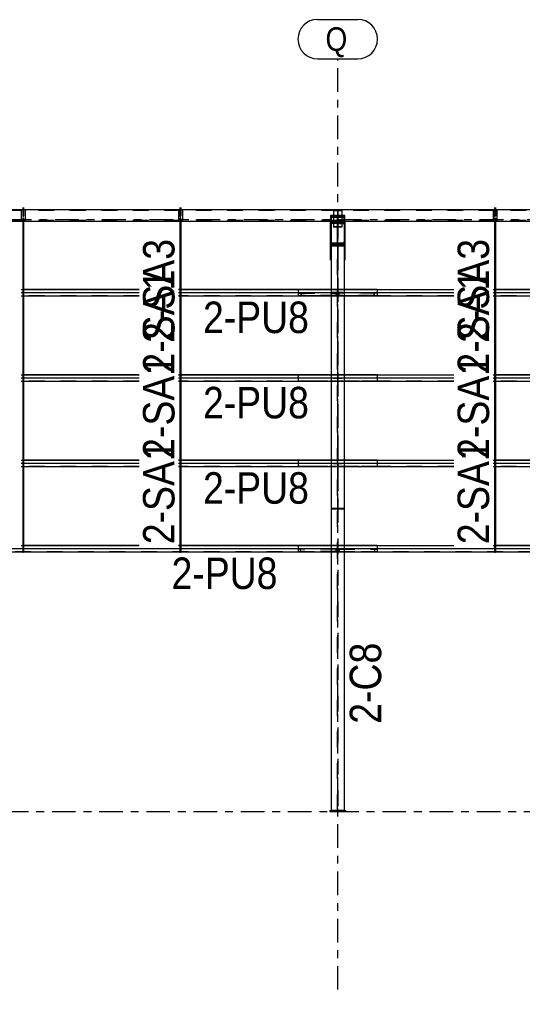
# Model space of a CAD drawing. Header units: millimetres. Extents: x -56 to 1115, y -311 to 509.
# Drawn here: x 156.8 to 220.8, y -5.9 to 117.3 of the extents above; entities that cross this region are included whole.
import ezdxf

# ---------------------------------------------------------------- set-up
doc = ezdxf.new("R2010")
doc.units = ezdxf.units.MM
for name, pattern in [('XKITLINE00', [0]), ('XKITLINE02', [4, 2, -2]), ('XKITLINE03', [6, 3, -1, 1, -1])]:
    doc.linetypes.add(name, pattern=pattern)
for name, color, linetype, lineweight in [('Part', 2, 'Continuous', 0), ('PartMark', 7, 'Continuous', 0), ('S-grid', 1, 'Continuous', 0)]:
    doc.layers.add(name, color=color, linetype=linetype, lineweight=lineweight)
doc.styles.add('ARIAL', font='ARIAL.TTF')

# ---------------------------------------------------------------- blocks, each defined once
blk = doc.blocks.new('*A212')
at = {"layer": 'S-grid', "color": 1, "linetype": 'XKITLINE03', "lineweight": 0}
blk.add_line((95.36, 91.88), (319.25, 91.88), dxfattribs=at)
blk = doc.blocks.new('*A213')
at = {"layer": 'S-grid', "color": 1, "linetype": 'XKITLINE03', "lineweight": 0}
blk.add_line((-1.03, 16.67), (1107.62, 16.67), dxfattribs=at)
blk = doc.blocks.new('*A270')
at = {"layer": 'Part', "color": 2, "linetype": 'XKITLINE00', "lineweight": 0}
for p, q in [((192.29, 82.14), (192.29, 82.96)), ((192.29, 82.96), (212.04, 82.96)), ((212.04, 82.94), (192.29, 82.94)), ((212.04, 82.56), (192.29, 82.56)), ((212.04, 82.96), (212.04, 82.96)), ((212.04, 82.94), (212.04, 82.94)), ((212.04, 82.56), (212.04, 82.56)), ((217.04, 82.96), (217.24, 82.96)), ((217.24, 82.94), (217.04, 82.94)), ((232.04, 82.56), (217.04, 82.56)), ((232.04, 82.96), (217.34, 82.96)), ((232.04, 82.94), (217.34, 82.94)), ((232.04, 82.96), (232.04, 82.96)), ((232.04, 82.94), (232.04, 82.94)), ((232.04, 82.56), (232.04, 82.56)), ((237.24, 82.96), (237.04, 82.96)), ((237.24, 82.94), (237.04, 82.94)), ((262.29, 82.56), (237.04, 82.56)), ((262.29, 82.96), (237.34, 82.96)), ((262.29, 82.94), (237.34, 82.94)), ((262.29, 82.96), (262.29, 82.14)), ((212.04, 82.14), (192.29, 82.14)), ((212.04, 82.14), (212.04, 82.14)), ((232.04, 82.14), (217.04, 82.14)), ((232.04, 82.14), (232.04, 82.14)), ((262.29, 82.14), (237.04, 82.14))]:
    blk.add_line(p, q, dxfattribs=at)
at = {"layer": 'Part', "color": 7, "linetype": 'XKITLINE02', "lineweight": 0}
for p, q in [((212.04, 82.54), (192.29, 82.54)), ((212.04, 82.54), (212.04, 82.54)), ((232.04, 82.54), (217.04, 82.54)), ((217.34, 82.96), (217.24, 82.96)), ((217.34, 82.94), (217.24, 82.94)), ((232.04, 82.54), (232.04, 82.54)), ((262.29, 82.54), (237.04, 82.54)), ((237.34, 82.96), (237.24, 82.96)), ((237.34, 82.94), (237.24, 82.94)), ((212.04, 82.15), (192.29, 82.15)), ((212.04, 82.15), (212.04, 82.15)), ((232.04, 82.15), (217.04, 82.15)), ((232.04, 82.15), (232.04, 82.15)), ((262.29, 82.15), (237.04, 82.15))]:
    blk.add_line(p, q, dxfattribs=at)
blk = doc.blocks.new('*A272')
at = {"layer": 'Part', "color": 2, "linetype": 'XKITLINE00', "lineweight": 0}
for p, q in [((192.29, 71.31), (192.29, 72.12)), ((192.29, 72.12), (212.04, 72.12)), ((212.04, 72.11), (192.29, 72.11)), ((212.04, 71.72), (192.29, 71.72)), ((217.04, 72.12), (217.04, 72.12)), ((217.04, 72.12), (217.24, 72.12)), ((217.24, 72.11), (217.04, 72.11)), ((217.04, 72.11), (217.04, 72.11)), ((232.04, 71.72), (217.04, 71.72)), ((232.04, 72.12), (217.34, 72.12)), ((232.04, 72.11), (217.34, 72.11)), ((237.24, 72.12), (237.04, 72.12)), ((237.04, 72.12), (237.04, 72.12)), ((237.24, 72.11), (237.04, 72.11)), ((237.04, 72.11), (237.04, 72.11)), ((262.29, 71.72), (237.04, 71.72)), ((262.29, 72.12), (237.34, 72.12)), ((262.29, 72.11), (237.34, 72.11)), ((262.29, 72.12), (262.29, 71.31)), ((212.04, 71.31), (192.29, 71.31)), ((232.04, 71.31), (217.04, 71.31)), ((262.29, 71.31), (237.04, 71.31))]:
    blk.add_line(p, q, dxfattribs=at)
at = {"layer": 'Part', "color": 7, "linetype": 'XKITLINE02', "lineweight": 0}
for p, q in [((212.04, 71.71), (192.29, 71.71)), ((232.04, 71.71), (217.04, 71.71)), ((217.34, 72.12), (217.24, 72.12)), ((217.34, 72.11), (217.24, 72.11)), ((262.29, 71.71), (237.04, 71.71)), ((237.34, 72.12), (237.24, 72.12)), ((237.34, 72.11), (237.24, 72.11)), ((212.04, 71.32), (192.29, 71.32)), ((232.04, 71.32), (217.04, 71.32)), ((262.29, 71.32), (237.04, 71.32))]:
    blk.add_line(p, q, dxfattribs=at)
blk = doc.blocks.new('*A274')
at = {"layer": 'Part', "color": 2, "linetype": 'XKITLINE00', "lineweight": 0}
for p, q in [((192.29, 49.64), (192.29, 50.46)), ((192.29, 50.46), (212.04, 50.46)), ((212.04, 50.44), (192.29, 50.44)), ((262.29, 50.06), (192.29, 50.06)), ((262.29, 49.64), (192.29, 49.64)), ((217.04, 50.46), (217.24, 50.46)), ((217.24, 50.44), (217.04, 50.44)), ((232.04, 50.46), (217.34, 50.46)), ((232.04, 50.44), (217.34, 50.44)), ((237.24, 50.46), (237.04, 50.46)), ((237.24, 50.44), (237.04, 50.44)), ((262.29, 50.46), (237.34, 50.46)), ((262.29, 50.44), (237.34, 50.44)), ((262.29, 50.46), (262.29, 49.64))]:
    blk.add_line(p, q, dxfattribs=at)
at = {"layer": 'Part', "color": 7, "linetype": 'XKITLINE02', "lineweight": 0}
for p, q in [((262.29, 50.04), (192.29, 50.04)), ((262.29, 49.65), (192.29, 49.65)), ((217.34, 50.46), (217.24, 50.46)), ((217.34, 50.44), (217.24, 50.44)), ((237.34, 50.46), (237.24, 50.46)), ((237.34, 50.44), (237.24, 50.44))]:
    blk.add_line(p, q, dxfattribs=at)
blk = doc.blocks.new('*A277')
at = {"layer": 'Part', "color": 2, "linetype": 'XKITLINE00', "lineweight": 0}
for p, q in [((192.29, 60.47), (192.29, 61.29)), ((192.29, 61.29), (212.04, 61.29)), ((212.04, 61.28), (192.29, 61.28)), ((212.04, 60.89), (192.29, 60.89)), ((212.04, 60.47), (192.29, 60.47)), ((212.04, 61.29), (212.04, 61.29)), ((212.04, 61.28), (212.04, 61.28)), ((217.04, 61.29), (217.24, 61.29)), ((217.24, 61.28), (217.04, 61.28)), ((232.04, 60.89), (217.04, 60.89)), ((232.04, 60.47), (217.04, 60.47)), ((232.04, 61.29), (217.34, 61.29)), ((232.04, 61.28), (217.34, 61.28)), ((232.04, 61.29), (232.04, 61.29)), ((232.04, 61.28), (232.04, 61.28)), ((237.24, 61.29), (237.04, 61.29)), ((237.24, 61.28), (237.04, 61.28)), ((262.29, 60.89), (237.04, 60.89)), ((262.29, 60.47), (237.04, 60.47)), ((262.29, 61.29), (237.34, 61.29)), ((262.29, 61.28), (237.34, 61.28)), ((262.29, 61.29), (262.29, 60.47))]:
    blk.add_line(p, q, dxfattribs=at)
at = {"layer": 'Part', "color": 7, "linetype": 'XKITLINE02', "lineweight": 0}
for p, q in [((212.04, 60.87), (192.29, 60.87)), ((212.04, 60.49), (192.29, 60.49)), ((232.04, 60.87), (217.04, 60.87)), ((232.04, 60.49), (217.04, 60.49)), ((217.34, 61.29), (217.24, 61.29)), ((217.34, 61.28), (217.24, 61.28)), ((262.29, 60.87), (237.04, 60.87)), ((262.29, 60.49), (237.04, 60.49)), ((237.34, 61.29), (237.24, 61.29)), ((237.34, 61.28), (237.24, 61.28))]:
    blk.add_line(p, q, dxfattribs=at)
blk = doc.blocks.new('*A359')
at = {"layer": 'Part', "color": 2, "linetype": 'XKITLINE00', "lineweight": 0}
for p, q in [((157.24, 93.39), (157.24, 93.12)), ((157.34, 93.4), (157.34, 93.12)), ((157.29, 92.35), (157.25, 92.33)), ((157.25, 92.33), (157.25, 92.33)), ((157.32, 92.34), (157.29, 92.35)), ((157.32, 92.34), (157.33, 92.33))]:
    blk.add_line(p, q, dxfattribs=at)
at = {"layer": 'Part', "color": 7, "linetype": 'XKITLINE02', "lineweight": 0}
for p, q in [((157.24, 93.12), (157.24, 92.29)), ((157.34, 93.12), (157.34, 92.31)), ((157.25, 92.33), (157.24, 92.29)), ((157.24, 92.29), (157.26, 92.26)), ((157.26, 92.26), (157.3, 92.25)), ((157.3, 92.25), (157.33, 92.27)), ((157.33, 92.33), (157.34, 92.31)), ((157.33, 92.27), (157.34, 92.31))]:
    blk.add_line(p, q, dxfattribs=at)
blk = doc.blocks.new('*A362')
at = {"layer": 'Part', "color": 7, "linetype": 'XKITLINE02', "lineweight": 0}
for p, q in [((196.46, 92.31), (196.46, 91.61)), ((198.13, 91.7), (196.46, 91.7)), ((196.46, 91.61), (197.26, 91.61)), ((197.26, 92.21), (197.26, 88.84)), ((197.33, 88.84), (197.33, 92.21)), ((197.33, 91.61), (198.13, 91.61)), ((198.13, 91.61), (198.13, 92.31)), ((196.46, 88.75), (196.46, 89.07)), ((197.26, 88.84), (196.46, 88.84)), ((196.46, 88.75), (198.13, 88.75)), ((198.13, 88.84), (197.33, 88.84)), ((198.13, 88.75), (198.13, 89.07))]:
    blk.add_line(p, q, dxfattribs=at)
blk = doc.blocks.new('*A363')
at = {"layer": 'Part', "color": 2, "linetype": 'XKITLINE00', "lineweight": 0}
for p, q in [((196.46, 91.47), (196.46, 82.96)), ((196.75, 91.47), (196.46, 91.47)), ((198.12, 91.47), (197.83, 91.47)), ((198.12, 91.47), (198.12, 82.96)), ((196.46, 82.14), (196.46, 72.12)), ((198.12, 82.14), (198.12, 72.12)), ((196.46, 71.31), (196.46, 61.29)), ((198.12, 71.31), (198.12, 61.29)), ((196.46, 60.47), (196.46, 50.46)), ((198.12, 60.47), (198.12, 50.46)), ((196.46, 49.64), (196.46, 16.83)), ((198.12, 49.64), (198.12, 16.83))]:
    blk.add_line(p, q, dxfattribs=at)
at = {"layer": 'Part', "color": 7, "linetype": 'XKITLINE02', "lineweight": 0}
for p, q in [((197.25, 91.37), (196.46, 91.37)), ((197.83, 91.47), (196.75, 91.47)), ((197.25, 16.83), (197.25, 91.37)), ((197.33, 91.37), (197.33, 16.83)), ((197.33, 91.37), (198.12, 91.37)), ((196.46, 88.6), (197.25, 88.6)), ((196.46, 88.51), (198.12, 88.51)), ((197.33, 88.6), (198.12, 88.6)), ((196.46, 82.96), (196.46, 82.14)), ((198.12, 82.96), (198.12, 82.14)), ((196.46, 72.12), (196.46, 71.31)), ((198.12, 72.12), (198.12, 71.31)), ((196.46, 61.29), (196.46, 60.47)), ((198.12, 61.29), (198.12, 60.47)), ((196.46, 50.46), (196.46, 49.64)), ((198.12, 50.46), (198.12, 49.64)), ((198.12, 16.83), (196.46, 16.83))]:
    blk.add_line(p, q, dxfattribs=at)
blk = doc.blocks.new('*A364')
at = {"layer": 'Part', "color": 7, "linetype": 'XKITLINE02', "lineweight": 0}
for p, q in [((197.25, 88.43), (197.33, 88.43)), ((197.25, 88.43), (197.25, 55.18)), ((197.25, 88.39), (197.33, 88.39)), ((197.33, 88.43), (197.33, 55.18)), ((196.46, 79.31), (196.46, 55.16)), ((198.12, 79.31), (198.12, 55.16)), ((198.12, 55.18), (196.46, 55.18)), ((196.46, 55.16), (198.12, 55.16))]:
    blk.add_line(p, q, dxfattribs=at)
blk = doc.blocks.new('*A365')
at = {"layer": 'Part', "color": 2, "linetype": 'XKITLINE00', "lineweight": 0}
for p, q in [((196.29, 16.83), (196.29, 16.67)), ((196.29, 16.83), (198.29, 16.83)), ((196.29, 16.67), (198.29, 16.67)), ((198.29, 16.83), (198.29, 16.67))]:
    blk.add_line(p, q, dxfattribs=at)
blk = doc.blocks.new('*A366')
at = {"layer": 'Part', "color": 7, "linetype": 'XKITLINE02', "lineweight": 0}
for p, q in [((197.32, 50.04), (197.32, 50.08)), ((197.95, 50.04), (197.32, 50.04)), ((197.32, 50.08), (197.95, 50.08)), ((197.45, 50.04), (197.45, 50.08)), ((197.95, 50.08), (197.95, 50.04))]:
    blk.add_line(p, q, dxfattribs=at)
blk = doc.blocks.new('*A367')
at = {"layer": 'Part', "color": 7, "linetype": 'XKITLINE02', "lineweight": 0}
for p, q in [((196.63, 50.04), (196.63, 50.08)), ((196.63, 50.08), (197.26, 50.08)), ((197.26, 50.04), (196.63, 50.04)), ((197.13, 50.04), (197.13, 50.08)), ((197.26, 50.08), (197.26, 50.04))]:
    blk.add_line(p, q, dxfattribs=at)
blk = doc.blocks.new('*A372')
at = {"layer": 'Part', "color": 2, "linetype": 'XKITLINE00', "lineweight": 0}
for p, q in [((177.24, 93.39), (177.24, 93.12)), ((177.34, 93.4), (177.34, 93.12)), ((177.29, 92.35), (177.25, 92.33)), ((177.25, 92.33), (177.25, 92.33)), ((177.32, 92.34), (177.29, 92.35)), ((177.33, 92.33), (177.32, 92.34))]:
    blk.add_line(p, q, dxfattribs=at)
at = {"layer": 'Part', "color": 7, "linetype": 'XKITLINE02', "lineweight": 0}
for p, q in [((177.24, 93.12), (177.24, 92.29)), ((177.34, 93.12), (177.34, 92.31)), ((177.25, 92.33), (177.24, 92.29)), ((177.24, 92.29), (177.26, 92.26)), ((177.26, 92.26), (177.3, 92.25)), ((177.3, 92.25), (177.33, 92.27)), ((177.34, 92.31), (177.33, 92.33)), ((177.33, 92.27), (177.34, 92.31))]:
    blk.add_line(p, q, dxfattribs=at)
blk = doc.blocks.new('*A373')
at = {"layer": 'Part', "color": 7, "linetype": 'XKITLINE02', "lineweight": 0}
for p, q in [((192.37, 82.54), (197.11, 82.54)), ((192.37, 82.54), (192.37, 82.52)), ((192.65, 82.54), (192.65, 82.21)), ((197.11, 82.54), (197.11, 82.21)), ((192.37, 82.52), (197.1, 82.52)), ((192.64, 82.21), (192.64, 82.52)), ((197.11, 82.21), (192.64, 82.21)), ((197.1, 82.21), (197.1, 82.52))]:
    blk.add_line(p, q, dxfattribs=at)
blk = doc.blocks.new('*A374')
at = {"layer": 'Part', "color": 7, "linetype": 'XKITLINE02', "lineweight": 0}
for p, q in [((197.26, 88.96), (197.26, 87.13)), ((197.32, 88.76), (197.26, 88.76)), ((197.32, 88.96), (197.32, 87.13)), ((197.26, 88.67), (197.32, 88.67))]:
    blk.add_line(p, q, dxfattribs=at)
blk = doc.blocks.new('*A375')
at = {"layer": 'Part', "color": 7, "linetype": 'XKITLINE02', "lineweight": 0}
for p, q in [((202.21, 82.54), (197.47, 82.54)), ((197.47, 82.21), (197.47, 82.54)), ((201.93, 82.21), (201.93, 82.54)), ((202.21, 82.54), (202.21, 82.52)), ((201.95, 82.21), (197.47, 82.21)), ((197.49, 82.21), (197.49, 82.52)), ((202.21, 82.52), (197.49, 82.52)), ((201.95, 82.21), (201.95, 82.52))]:
    blk.add_line(p, q, dxfattribs=at)
blk = doc.blocks.new('*A376')
at = {"layer": 'Part', "color": 7, "linetype": 'XKITLINE02', "lineweight": 0}
for p, q in [((196.38, 92.37), (196.38, 86.91)), ((198.21, 92.37), (196.38, 92.37)), ((198.21, 92.24), (196.38, 92.24)), ((198.21, 86.91), (198.21, 92.37))]:
    blk.add_line(p, q, dxfattribs=at)
blk = doc.blocks.new('*A377')
at = {"layer": 'Part', "color": 7, "linetype": 'XKITLINE02', "lineweight": 0}
for p, q in [((196.38, 92.24), (196.38, 91.6)), ((198.21, 92.24), (196.38, 92.24)), ((198.21, 92.11), (196.38, 92.11)), ((198.21, 91.6), (198.21, 92.24))]:
    blk.add_line(p, q, dxfattribs=at)
at = {"layer": 'Part', "color": 2, "linetype": 'XKITLINE00', "lineweight": 0}
for p, q in [((196.38, 86.7), (196.38, 91.6)), ((198.21, 91.6), (198.21, 86.7))]:
    blk.add_line(p, q, dxfattribs=at)
blk = doc.blocks.new('*A378')
at = {"layer": 'Part', "color": 7, "linetype": 'XKITLINE02', "lineweight": 0}
for p, q in [((197.26, 82.58), (196.63, 82.58)), ((196.63, 82.54), (196.63, 82.58)), ((197.26, 82.54), (196.63, 82.54)), ((197.26, 82.54), (197.26, 82.58))]:
    blk.add_line(p, q, dxfattribs=at)
blk = doc.blocks.new('*A379')
at = {"layer": 'Part', "color": 7, "linetype": 'XKITLINE02', "lineweight": 0}
for p, q in [((197.32, 82.58), (197.32, 82.54)), ((197.32, 82.54), (197.95, 82.54)), ((197.95, 82.58), (197.32, 82.58)), ((197.95, 82.54), (197.95, 82.58))]:
    blk.add_line(p, q, dxfattribs=at)
blk = doc.blocks.new('*A380')
at = {"layer": 'Part', "color": 2, "linetype": 'XKITLINE00', "lineweight": 0}
for p, q in [((217.24, 93.39), (217.24, 93.12)), ((217.34, 93.4), (217.34, 93.12)), ((217.29, 92.35), (217.25, 92.33)), ((217.25, 92.33), (217.25, 92.33)), ((217.32, 92.34), (217.29, 92.35)), ((217.33, 92.33), (217.32, 92.34))]:
    blk.add_line(p, q, dxfattribs=at)
at = {"layer": 'Part', "color": 7, "linetype": 'XKITLINE02', "lineweight": 0}
for p, q in [((217.24, 93.12), (217.24, 92.29)), ((217.34, 93.12), (217.34, 92.31)), ((217.25, 92.33), (217.24, 92.29)), ((217.24, 92.29), (217.26, 92.26)), ((217.26, 92.26), (217.3, 92.25)), ((217.3, 92.25), (217.33, 92.27)), ((217.34, 92.31), (217.33, 92.33)), ((217.33, 92.27), (217.34, 92.31))]:
    blk.add_line(p, q, dxfattribs=at)
blk = doc.blocks.new('*A486')
at = {"layer": 'S-grid', "color": 1, "linetype": 'XKITLINE03', "lineweight": 0}
blk.add_line((197.29, -5.93), (197.29, 112.27), dxfattribs=at)
at = {"layer": 'S-grid', "color": 3, "style": 'ARIAL', "width": 0.85}
blk.add_text('Q', height=3, dxfattribs=at).set_placement((195.74, 113.27))
blk = doc.blocks.new('*A489')
at = {"layer": 'Part', "color": 2, "linetype": 'XKITLINE00', "lineweight": 0}
for p, q in [((157.24, 61.3), (157.24, 60.89)), ((157.26, 61.3), (157.24, 61.3)), ((157.24, 61.3), (157.25, 61.3)), ((157.24, 60.47), (157.24, 50.06)), ((157.25, 61.3), (157.29, 61.29)), ((157.3, 61.3), (157.26, 61.3)), ((157.29, 61.29), (157.32, 61.3)), ((157.33, 61.3), (157.3, 61.3)), ((157.32, 61.3), (157.34, 61.3)), ((157.34, 61.3), (157.33, 61.3)), ((157.34, 61.3), (157.34, 60.89)), ((157.34, 60.47), (157.34, 50.06)), ((157.24, 49.63), (157.24, 49.64)), ((157.25, 49.63), (157.24, 49.63)), ((157.29, 49.63), (157.25, 49.63)), ((157.32, 49.63), (157.29, 49.63)), ((157.34, 49.63), (157.32, 49.63)), ((157.34, 49.63), (157.34, 49.64))]:
    blk.add_line(p, q, dxfattribs=at)
at = {"layer": 'Part', "color": 7, "linetype": 'XKITLINE02', "lineweight": 0}
for p, q in [((157.24, 60.89), (157.24, 60.47)), ((157.34, 60.89), (157.34, 60.47)), ((157.24, 50.06), (157.24, 49.64)), ((157.24, 49.63), (157.26, 49.64)), ((157.26, 49.64), (157.3, 49.64)), ((157.3, 49.64), (157.33, 49.64)), ((157.33, 49.64), (157.34, 49.63)), ((157.34, 50.06), (157.34, 49.64))]:
    blk.add_line(p, q, dxfattribs=at)
blk = doc.blocks.new('*A490')
at = {"layer": 'Part', "color": 2, "linetype": 'XKITLINE00', "lineweight": 0}
for p, q in [((132.29, 82.14), (132.29, 82.96)), ((132.29, 82.96), (152.04, 82.96)), ((152.04, 82.94), (132.29, 82.94)), ((152.04, 82.56), (132.29, 82.56)), ((152.04, 82.96), (152.04, 82.96)), ((152.04, 82.94), (152.04, 82.94)), ((152.04, 82.56), (152.04, 82.56)), ((157.04, 82.96), (157.24, 82.96)), ((157.24, 82.94), (157.04, 82.94)), ((172.04, 82.56), (157.04, 82.56)), ((172.04, 82.96), (157.34, 82.96)), ((172.04, 82.94), (157.34, 82.94)), ((172.04, 82.96), (172.04, 82.96)), ((172.04, 82.94), (172.04, 82.94)), ((172.04, 82.56), (172.04, 82.56)), ((177.24, 82.96), (177.04, 82.96)), ((177.24, 82.94), (177.04, 82.94)), ((202.29, 82.56), (177.04, 82.56)), ((202.29, 82.96), (177.34, 82.96)), ((202.29, 82.94), (177.34, 82.94)), ((202.29, 82.96), (202.29, 82.14)), ((152.04, 82.14), (132.29, 82.14)), ((152.04, 82.14), (152.04, 82.14)), ((172.04, 82.14), (157.04, 82.14)), ((172.04, 82.14), (172.04, 82.14)), ((202.29, 82.14), (177.04, 82.14))]:
    blk.add_line(p, q, dxfattribs=at)
at = {"layer": 'Part', "color": 7, "linetype": 'XKITLINE02', "lineweight": 0}
for p, q in [((152.04, 82.54), (132.29, 82.54)), ((152.04, 82.54), (152.04, 82.54)), ((172.04, 82.54), (157.04, 82.54)), ((157.34, 82.96), (157.24, 82.96)), ((157.34, 82.94), (157.24, 82.94)), ((172.04, 82.54), (172.04, 82.54)), ((202.29, 82.54), (177.04, 82.54)), ((177.34, 82.96), (177.24, 82.96)), ((177.34, 82.94), (177.24, 82.94)), ((152.04, 82.15), (132.29, 82.15)), ((152.04, 82.15), (152.04, 82.15)), ((172.04, 82.15), (157.04, 82.15)), ((172.04, 82.15), (172.04, 82.15)), ((202.29, 82.15), (177.04, 82.15))]:
    blk.add_line(p, q, dxfattribs=at)
blk = doc.blocks.new('*A491')
at = {"layer": 'Part', "color": 2, "linetype": 'XKITLINE00', "lineweight": 0}
for p, q in [((132.29, 71.31), (132.29, 72.12)), ((132.29, 72.12), (152.04, 72.12)), ((152.04, 72.11), (132.29, 72.11)), ((152.04, 71.72), (132.29, 71.72)), ((157.04, 72.12), (157.04, 72.12)), ((157.04, 72.12), (157.24, 72.12)), ((157.24, 72.11), (157.04, 72.11)), ((157.04, 72.11), (157.04, 72.11)), ((172.04, 71.72), (157.04, 71.72)), ((172.04, 72.12), (157.34, 72.12)), ((172.04, 72.11), (157.34, 72.11)), ((177.24, 72.12), (177.04, 72.12)), ((177.04, 72.12), (177.04, 72.12)), ((177.24, 72.11), (177.04, 72.11)), ((177.04, 72.11), (177.04, 72.11)), ((202.29, 71.72), (177.04, 71.72)), ((202.29, 72.12), (177.34, 72.12)), ((202.29, 72.11), (177.34, 72.11)), ((202.29, 72.12), (202.29, 71.31)), ((152.04, 71.31), (132.29, 71.31)), ((172.04, 71.31), (157.04, 71.31)), ((202.29, 71.31), (177.04, 71.31))]:
    blk.add_line(p, q, dxfattribs=at)
at = {"layer": 'Part', "color": 7, "linetype": 'XKITLINE02', "lineweight": 0}
for p, q in [((152.04, 71.71), (132.29, 71.71)), ((172.04, 71.71), (157.04, 71.71)), ((157.34, 72.12), (157.24, 72.12)), ((157.34, 72.11), (157.24, 72.11)), ((202.29, 71.71), (177.04, 71.71)), ((177.34, 72.12), (177.24, 72.12)), ((177.34, 72.11), (177.24, 72.11)), ((152.04, 71.32), (132.29, 71.32)), ((172.04, 71.32), (157.04, 71.32)), ((202.29, 71.32), (177.04, 71.32))]:
    blk.add_line(p, q, dxfattribs=at)
blk = doc.blocks.new('*A492')
at = {"layer": 'Part', "color": 2, "linetype": 'XKITLINE00', "lineweight": 0}
for p, q in [((132.29, 49.64), (132.29, 50.46)), ((132.29, 50.46), (152.04, 50.46)), ((152.04, 50.44), (132.29, 50.44)), ((202.29, 50.06), (132.29, 50.06)), ((202.29, 49.64), (132.29, 49.64)), ((157.04, 50.46), (157.24, 50.46)), ((157.24, 50.44), (157.04, 50.44)), ((172.04, 50.46), (157.34, 50.46)), ((172.04, 50.44), (157.34, 50.44)), ((177.24, 50.46), (177.04, 50.46)), ((177.24, 50.44), (177.04, 50.44)), ((202.29, 50.46), (177.34, 50.46)), ((202.29, 50.44), (177.34, 50.44)), ((202.29, 50.46), (202.29, 49.64))]:
    blk.add_line(p, q, dxfattribs=at)
at = {"layer": 'Part', "color": 7, "linetype": 'XKITLINE02', "lineweight": 0}
for p, q in [((202.29, 50.04), (132.29, 50.04)), ((202.29, 49.65), (132.29, 49.65)), ((157.34, 50.46), (157.24, 50.46)), ((157.34, 50.44), (157.24, 50.44)), ((177.34, 50.46), (177.24, 50.46)), ((177.34, 50.44), (177.24, 50.44))]:
    blk.add_line(p, q, dxfattribs=at)
blk = doc.blocks.new('*A493')
at = {"layer": 'Part', "color": 2, "linetype": 'XKITLINE00', "lineweight": 0}
for p, q in [((132.29, 60.47), (132.29, 61.29)), ((132.29, 61.29), (152.04, 61.29)), ((152.04, 61.28), (132.29, 61.28)), ((152.04, 60.89), (132.29, 60.89)), ((152.04, 60.47), (132.29, 60.47)), ((152.04, 61.29), (152.04, 61.29)), ((152.04, 61.28), (152.04, 61.28)), ((157.04, 61.29), (157.24, 61.29)), ((157.24, 61.28), (157.04, 61.28)), ((172.04, 60.89), (157.04, 60.89)), ((172.04, 60.47), (157.04, 60.47)), ((172.04, 61.29), (157.34, 61.29)), ((172.04, 61.28), (157.34, 61.28)), ((172.04, 61.29), (172.04, 61.29)), ((172.04, 61.28), (172.04, 61.28)), ((177.24, 61.29), (177.04, 61.29)), ((177.24, 61.28), (177.04, 61.28)), ((202.29, 60.89), (177.04, 60.89)), ((202.29, 60.47), (177.04, 60.47)), ((202.29, 61.29), (177.34, 61.29)), ((202.29, 61.28), (177.34, 61.28)), ((202.29, 61.29), (202.29, 60.47))]:
    blk.add_line(p, q, dxfattribs=at)
at = {"layer": 'Part', "color": 7, "linetype": 'XKITLINE02', "lineweight": 0}
for p, q in [((152.04, 60.87), (132.29, 60.87)), ((152.04, 60.49), (132.29, 60.49)), ((172.04, 60.87), (157.04, 60.87)), ((172.04, 60.49), (157.04, 60.49)), ((157.34, 61.29), (157.24, 61.29)), ((157.34, 61.28), (157.24, 61.28)), ((202.29, 60.87), (177.04, 60.87)), ((202.29, 60.49), (177.04, 60.49)), ((177.34, 61.29), (177.24, 61.29)), ((177.34, 61.28), (177.24, 61.28))]:
    blk.add_line(p, q, dxfattribs=at)
blk = doc.blocks.new('*A494')
at = {"layer": 'Part', "color": 2, "linetype": 'XKITLINE00', "lineweight": 0}
for p, q in [((177.24, 61.3), (177.24, 60.89)), ((177.26, 61.3), (177.24, 61.3)), ((177.24, 61.3), (177.25, 61.3)), ((177.24, 60.47), (177.24, 50.06)), ((177.25, 61.3), (177.29, 61.29)), ((177.3, 61.3), (177.26, 61.3)), ((177.29, 61.29), (177.32, 61.3)), ((177.33, 61.3), (177.3, 61.3)), ((177.32, 61.3), (177.34, 61.3)), ((177.34, 61.3), (177.33, 61.3)), ((177.34, 61.3), (177.34, 60.89)), ((177.34, 60.47), (177.34, 50.06)), ((177.24, 49.63), (177.24, 49.64)), ((177.25, 49.63), (177.24, 49.63)), ((177.29, 49.63), (177.25, 49.63)), ((177.32, 49.63), (177.29, 49.63)), ((177.34, 49.63), (177.32, 49.63)), ((177.34, 49.63), (177.34, 49.64))]:
    blk.add_line(p, q, dxfattribs=at)
at = {"layer": 'Part', "color": 7, "linetype": 'XKITLINE02', "lineweight": 0}
for p, q in [((177.24, 60.89), (177.24, 60.47)), ((177.34, 60.89), (177.34, 60.47)), ((177.24, 50.06), (177.24, 49.64)), ((177.24, 49.63), (177.26, 49.64)), ((177.26, 49.64), (177.3, 49.64)), ((177.3, 49.64), (177.33, 49.64)), ((177.33, 49.64), (177.34, 49.63)), ((177.34, 50.06), (177.34, 49.64))]:
    blk.add_line(p, q, dxfattribs=at)
blk = doc.blocks.new('*A495')
at = {"layer": 'Part', "color": 2, "linetype": 'XKITLINE00', "lineweight": 0}
for p, q in [((177.24, 82.97), (177.24, 82.56)), ((177.26, 82.97), (177.24, 82.97)), ((177.24, 82.97), (177.25, 82.96)), ((177.25, 82.96), (177.29, 82.96)), ((177.3, 82.97), (177.26, 82.97)), ((177.29, 82.96), (177.32, 82.96)), ((177.33, 82.97), (177.3, 82.97)), ((177.32, 82.96), (177.34, 82.96)), ((177.34, 82.96), (177.33, 82.97)), ((177.34, 82.96), (177.34, 82.56)), ((177.24, 82.14), (177.24, 72.13)), ((177.34, 82.14), (177.34, 72.13))]:
    blk.add_line(p, q, dxfattribs=at)
at = {"layer": 'Part', "color": 7, "linetype": 'XKITLINE02', "lineweight": 0}
for p, q in [((177.24, 82.56), (177.24, 82.14)), ((177.34, 82.56), (177.34, 82.14)), ((177.24, 72.13), (177.24, 71.3)), ((177.34, 72.13), (177.34, 71.3)), ((177.24, 71.3), (177.26, 71.3)), ((177.25, 71.3), (177.24, 71.3)), ((177.29, 71.3), (177.25, 71.3)), ((177.26, 71.3), (177.3, 71.3)), ((177.32, 71.3), (177.29, 71.3)), ((177.3, 71.3), (177.33, 71.3)), ((177.34, 71.3), (177.32, 71.3)), ((177.33, 71.3), (177.34, 71.3))]:
    blk.add_line(p, q, dxfattribs=at)
blk = doc.blocks.new('*A496')
at = {"layer": 'Part', "color": 7, "linetype": 'XKITLINE02', "lineweight": 0}
for p, q in [((197.83, 60.87), (196.75, 60.87)), ((196.75, 60.87), (196.75, 60.83)), ((197.83, 60.83), (196.75, 60.83)), ((197.83, 60.87), (197.83, 60.83))]:
    blk.add_line(p, q, dxfattribs=at)
blk = doc.blocks.new('*A497')
at = {"layer": 'Part', "color": 7, "linetype": 'XKITLINE02', "lineweight": 0}
for p, q in [((202.22, 50.04), (197.46, 50.04)), ((197.46, 50.04), (197.46, 49.71)), ((197.46, 49.71), (202.02, 49.71)), ((197.47, 50.02), (202.22, 50.02)), ((197.47, 49.71), (197.47, 50.02)), ((197.68, 50.04), (197.68, 50.02)), ((202.01, 49.71), (202.01, 50.04)), ((202.02, 49.71), (202.02, 50.02)), ((202.22, 50.02), (202.22, 50.04))]:
    blk.add_line(p, q, dxfattribs=at)
blk = doc.blocks.new('*A498')
at = {"layer": 'Part', "color": 7, "linetype": 'XKITLINE02', "lineweight": 0}
for p, q in [((197.83, 50.04), (196.75, 50.04)), ((196.75, 50.04), (196.75, 50)), ((197.83, 50), (196.75, 50)), ((197.83, 50.04), (197.83, 50))]:
    blk.add_line(p, q, dxfattribs=at)
blk = doc.blocks.new('*A499')
at = {"layer": 'Part', "color": 7, "linetype": 'XKITLINE02', "lineweight": 0}
for p, q in [((197.27, 50), (197.27, 49.64)), ((197.27, 50), (197.31, 50)), ((197.27, 50), (197.31, 50)), ((197.31, 50), (197.31, 49.64))]:
    blk.add_line(p, q, dxfattribs=at)
at = {"layer": 'Part', "color": 2, "linetype": 'XKITLINE00', "lineweight": 0}
for p, q in [((197.27, 49.64), (197.27, 49.17)), ((197.31, 49.17), (197.31, 49.64)), ((197.27, 49.17), (197.31, 49.17))]:
    blk.add_line(p, q, dxfattribs=at)
blk = doc.blocks.new('*A500')
at = {"layer": 'Part', "color": 7, "linetype": 'XKITLINE02', "lineweight": 0}
for p, q in [((197.27, 60.83), (197.27, 60.47)), ((197.27, 60.83), (197.31, 60.83)), ((197.27, 60.83), (197.31, 60.83)), ((197.31, 60.83), (197.31, 60.47))]:
    blk.add_line(p, q, dxfattribs=at)
at = {"layer": 'Part', "color": 2, "linetype": 'XKITLINE00', "lineweight": 0}
for p, q in [((197.27, 60.47), (197.27, 60)), ((197.31, 60), (197.31, 60.47)), ((197.27, 60), (197.31, 60))]:
    blk.add_line(p, q, dxfattribs=at)
blk = doc.blocks.new('*A501')
at = {"layer": 'Part', "color": 7, "linetype": 'XKITLINE02', "lineweight": 0}
for p, q in [((197.83, 71.71), (196.75, 71.71)), ((196.75, 71.71), (196.75, 71.67)), ((197.83, 71.67), (196.75, 71.67)), ((197.83, 71.71), (197.83, 71.67))]:
    blk.add_line(p, q, dxfattribs=at)
blk = doc.blocks.new('*A502')
at = {"layer": 'Part', "color": 7, "linetype": 'XKITLINE02', "lineweight": 0}
for p, q in [((197.27, 71.67), (197.27, 71.31)), ((197.27, 71.67), (197.31, 71.67)), ((197.27, 71.67), (197.31, 71.67)), ((197.31, 71.67), (197.31, 71.31))]:
    blk.add_line(p, q, dxfattribs=at)
at = {"layer": 'Part', "color": 2, "linetype": 'XKITLINE00', "lineweight": 0}
for p, q in [((197.27, 71.31), (197.27, 70.83)), ((197.27, 70.83), (197.31, 70.83)), ((197.31, 70.83), (197.31, 71.31))]:
    blk.add_line(p, q, dxfattribs=at)
blk = doc.blocks.new('*A503')
at = {"layer": 'Part', "color": 2, "linetype": 'XKITLINE00', "lineweight": 0}
for p, q in [((217.24, 61.3), (217.24, 60.89)), ((217.26, 61.3), (217.24, 61.3)), ((217.24, 61.3), (217.25, 61.3)), ((217.24, 60.47), (217.24, 50.06)), ((217.25, 61.3), (217.29, 61.29)), ((217.3, 61.3), (217.26, 61.3)), ((217.29, 61.29), (217.32, 61.3)), ((217.33, 61.3), (217.3, 61.3)), ((217.32, 61.3), (217.34, 61.3)), ((217.34, 61.3), (217.33, 61.3)), ((217.34, 61.3), (217.34, 60.89)), ((217.34, 60.47), (217.34, 50.06)), ((217.24, 49.63), (217.24, 49.64)), ((217.25, 49.63), (217.24, 49.63)), ((217.29, 49.63), (217.25, 49.63)), ((217.32, 49.63), (217.29, 49.63)), ((217.34, 49.63), (217.32, 49.63)), ((217.34, 49.63), (217.34, 49.64))]:
    blk.add_line(p, q, dxfattribs=at)
at = {"layer": 'Part', "color": 7, "linetype": 'XKITLINE02', "lineweight": 0}
for p, q in [((217.24, 60.89), (217.24, 60.47)), ((217.34, 60.89), (217.34, 60.47)), ((217.24, 50.06), (217.24, 49.64)), ((217.24, 49.63), (217.26, 49.64)), ((217.26, 49.64), (217.3, 49.64)), ((217.3, 49.64), (217.33, 49.64)), ((217.33, 49.64), (217.34, 49.63)), ((217.34, 50.06), (217.34, 49.64))]:
    blk.add_line(p, q, dxfattribs=at)
blk = doc.blocks.new('*A504')
at = {"layer": 'Part', "color": 2, "linetype": 'XKITLINE00', "lineweight": 0}
for p, q in [((217.24, 72.13), (217.24, 71.72)), ((217.26, 72.13), (217.24, 72.13)), ((217.24, 72.13), (217.25, 72.13)), ((217.25, 72.13), (217.29, 72.13)), ((217.3, 72.13), (217.26, 72.13)), ((217.29, 72.13), (217.32, 72.13)), ((217.33, 72.13), (217.3, 72.13)), ((217.32, 72.13), (217.34, 72.13)), ((217.34, 72.13), (217.33, 72.13)), ((217.34, 72.13), (217.34, 71.72)), ((217.24, 71.31), (217.24, 61.3)), ((217.34, 71.31), (217.34, 61.3))]:
    blk.add_line(p, q, dxfattribs=at)
at = {"layer": 'Part', "color": 7, "linetype": 'XKITLINE02', "lineweight": 0}
for p, q in [((217.24, 71.72), (217.24, 71.31)), ((217.34, 71.72), (217.34, 71.31)), ((217.24, 61.3), (217.24, 60.47)), ((217.24, 60.47), (217.26, 60.47)), ((217.25, 60.46), (217.24, 60.47)), ((217.29, 60.46), (217.25, 60.46)), ((217.26, 60.47), (217.3, 60.47)), ((217.32, 60.46), (217.29, 60.46)), ((217.3, 60.47), (217.33, 60.47)), ((217.34, 60.47), (217.32, 60.46)), ((217.33, 60.47), (217.34, 60.47)), ((217.34, 61.3), (217.34, 60.47))]:
    blk.add_line(p, q, dxfattribs=at)
blk = doc.blocks.new('*A505')
at = {"layer": 'Part', "color": 2, "linetype": 'XKITLINE00', "lineweight": 0}
for p, q in [((217.24, 82.97), (217.24, 82.56)), ((217.26, 82.97), (217.24, 82.97)), ((217.24, 82.97), (217.25, 82.96)), ((217.25, 82.96), (217.29, 82.96)), ((217.3, 82.97), (217.26, 82.97)), ((217.29, 82.96), (217.32, 82.96)), ((217.33, 82.97), (217.3, 82.97)), ((217.32, 82.96), (217.34, 82.96)), ((217.34, 82.96), (217.33, 82.97)), ((217.34, 82.96), (217.34, 82.56)), ((217.24, 82.14), (217.24, 72.13)), ((217.34, 82.14), (217.34, 72.13))]:
    blk.add_line(p, q, dxfattribs=at)
at = {"layer": 'Part', "color": 7, "linetype": 'XKITLINE02', "lineweight": 0}
for p, q in [((217.24, 82.56), (217.24, 82.14)), ((217.34, 82.56), (217.34, 82.14)), ((217.24, 72.13), (217.24, 71.3)), ((217.34, 72.13), (217.34, 71.3)), ((217.24, 71.3), (217.26, 71.3)), ((217.25, 71.3), (217.24, 71.3)), ((217.29, 71.3), (217.25, 71.3)), ((217.26, 71.3), (217.3, 71.3)), ((217.32, 71.3), (217.29, 71.3)), ((217.3, 71.3), (217.33, 71.3)), ((217.34, 71.3), (217.32, 71.3)), ((217.33, 71.3), (217.34, 71.3))]:
    blk.add_line(p, q, dxfattribs=at)
blk = doc.blocks.new('*A518')
at = {"layer": 'Part', "color": 2, "linetype": 'XKITLINE00', "lineweight": 0}
for p, q in [((197.33, 93.12), (197.33, 93.02)), ((197.33, 93.12), (257.25, 93.12)), ((257.25, 93.12), (257.25, 93.02)), ((256.75, 91.6), (197.83, 91.6))]:
    blk.add_line(p, q, dxfattribs=at)
at = {"layer": 'Part', "color": 7, "linetype": 'XKITLINE02', "lineweight": 0}
for p, q in [((257.25, 93.1), (197.33, 93.1)), ((197.33, 93.02), (197.33, 91.6)), ((257.25, 92.99), (197.33, 92.99)), ((257.25, 93.02), (257.25, 91.6)), ((257.25, 91.73), (197.33, 91.73)), ((257.25, 91.62), (197.33, 91.62)), ((197.83, 91.6), (197.33, 91.6)), ((257.25, 91.6), (256.75, 91.6))]:
    blk.add_line(p, q, dxfattribs=at)
blk = doc.blocks.new('*A519')
at = {"layer": 'Part', "color": 2, "linetype": 'XKITLINE00', "lineweight": 0}
for p, q in [((137.33, 93.12), (137.33, 93.02)), ((137.33, 93.12), (197.25, 93.12)), ((197.25, 93.12), (197.25, 93.02)), ((196.75, 91.6), (137.83, 91.6))]:
    blk.add_line(p, q, dxfattribs=at)
at = {"layer": 'Part', "color": 7, "linetype": 'XKITLINE02', "lineweight": 0}
for p, q in [((197.25, 93.1), (137.33, 93.1)), ((137.33, 93.02), (137.33, 91.6)), ((197.25, 92.99), (137.33, 92.99)), ((197.25, 93.02), (197.25, 91.6)), ((197.25, 91.73), (137.33, 91.73)), ((197.25, 91.62), (137.33, 91.62)), ((137.83, 91.6), (137.33, 91.6)), ((197.25, 91.6), (196.75, 91.6))]:
    blk.add_line(p, q, dxfattribs=at)
blk = doc.blocks.new('*A520')
at = {"layer": 'Part', "color": 7, "linetype": 'XKITLINE02', "lineweight": 0}
for p, q in [((217.54, 93.08), (217.04, 93.08)), ((217.04, 93.08), (217.04, 91.64)), ((217.54, 93.08), (217.54, 91.64)), ((217.54, 91.64), (217.04, 91.64))]:
    blk.add_line(p, q, dxfattribs=at)
blk = doc.blocks.new('*A521')
at = {"layer": 'Part', "color": 7, "linetype": 'XKITLINE02', "lineweight": 0}
for p, q in [((217.24, 92.02), (217.24, 91.6)), ((217.26, 92.02), (217.24, 92.02)), ((217.24, 92.02), (217.25, 92.01)), ((217.25, 92.01), (217.29, 92.01)), ((217.3, 92.02), (217.26, 92.02)), ((217.29, 92.01), (217.32, 92.01)), ((217.33, 92.02), (217.3, 92.02)), ((217.32, 92.01), (217.34, 92.01)), ((217.34, 92.01), (217.33, 92.02)), ((217.34, 92.01), (217.34, 91.6)), ((217.24, 82.97), (217.24, 82.14)), ((217.34, 82.96), (217.34, 82.13)), ((217.24, 82.14), (217.26, 82.14)), ((217.25, 82.13), (217.24, 82.14)), ((217.29, 82.13), (217.25, 82.13)), ((217.26, 82.14), (217.3, 82.14)), ((217.32, 82.13), (217.29, 82.13)), ((217.3, 82.14), (217.33, 82.14)), ((217.34, 82.13), (217.32, 82.13)), ((217.33, 82.14), (217.34, 82.13))]:
    blk.add_line(p, q, dxfattribs=at)
at = {"layer": 'Part', "color": 2, "linetype": 'XKITLINE00', "lineweight": 0}
for p, q in [((217.24, 91.6), (217.24, 82.97)), ((217.34, 91.6), (217.34, 82.96))]:
    blk.add_line(p, q, dxfattribs=at)
blk = doc.blocks.new('*A522')
at = {"layer": 'Part', "color": 7, "linetype": 'XKITLINE02', "lineweight": 0}
for p, q in [((177.54, 93.08), (177.04, 93.08)), ((177.04, 93.08), (177.04, 91.64)), ((177.54, 93.08), (177.54, 91.64)), ((177.54, 91.64), (177.04, 91.64))]:
    blk.add_line(p, q, dxfattribs=at)
blk = doc.blocks.new('*A523')
at = {"layer": 'Part', "color": 7, "linetype": 'XKITLINE02', "lineweight": 0}
for p, q in [((177.24, 92.02), (177.24, 91.6)), ((177.26, 92.02), (177.24, 92.02)), ((177.24, 92.02), (177.25, 92.01)), ((177.25, 92.01), (177.29, 92.01)), ((177.3, 92.02), (177.26, 92.02)), ((177.29, 92.01), (177.32, 92.01)), ((177.33, 92.02), (177.3, 92.02)), ((177.32, 92.01), (177.34, 92.01)), ((177.34, 92.01), (177.33, 92.02)), ((177.34, 92.01), (177.34, 91.6)), ((177.24, 82.97), (177.24, 82.14)), ((177.34, 82.96), (177.34, 82.13)), ((177.24, 82.14), (177.26, 82.14)), ((177.25, 82.13), (177.24, 82.14)), ((177.29, 82.13), (177.25, 82.13)), ((177.26, 82.14), (177.3, 82.14)), ((177.32, 82.13), (177.29, 82.13)), ((177.3, 82.14), (177.33, 82.14)), ((177.34, 82.13), (177.32, 82.13)), ((177.33, 82.14), (177.34, 82.13))]:
    blk.add_line(p, q, dxfattribs=at)
at = {"layer": 'Part', "color": 2, "linetype": 'XKITLINE00', "lineweight": 0}
for p, q in [((177.24, 91.6), (177.24, 82.97)), ((177.34, 91.6), (177.34, 82.96))]:
    blk.add_line(p, q, dxfattribs=at)
blk = doc.blocks.new('*A524')
at = {"layer": 'Part', "color": 2, "linetype": 'XKITLINE00', "lineweight": 0}
for p, q in [((197.83, 90.93), (196.75, 90.93)), ((196.75, 90.93), (196.75, 90.89)), ((197.83, 90.89), (196.75, 90.89)), ((197.83, 90.93), (197.83, 90.89))]:
    blk.add_line(p, q, dxfattribs=at)
blk = doc.blocks.new('*A525')
at = {"layer": 'Part', "color": 2, "linetype": 'XKITLINE00', "lineweight": 0}
for p, q in [((196.75, 93.02), (197.83, 93.02)), ((196.75, 93.02), (196.75, 90.93)), ((197.83, 93.02), (197.83, 90.93)), ((197.83, 90.93), (196.75, 90.93))]:
    blk.add_line(p, q, dxfattribs=at)
at = {"layer": 'Part', "color": 7, "linetype": 'XKITLINE02', "lineweight": 0}
for p, q in [((197.83, 93.02), (196.75, 93.02)), ((196.75, 90.93), (197.83, 90.93))]:
    blk.add_line(p, q, dxfattribs=at)
blk = doc.blocks.new('*A526')
at = {"layer": 'Part', "color": 7, "linetype": 'XKITLINE02', "lineweight": 0}
for p, q in [((197.33, 92.11), (197.25, 92.11)), ((197.25, 92.11), (197.25, 91.54)), ((197.25, 90.93), (197.25, 92.11)), ((197.33, 91.54), (197.25, 91.54)), ((197.25, 91.54), (197.25, 91.34)), ((197.33, 91.34), (197.25, 91.34)), ((197.25, 90.93), (197.25, 91.34)), ((197.33, 91.54), (197.33, 92.11)), ((197.33, 92.11), (197.33, 90.93)), ((197.33, 91.34), (197.33, 91.54)), ((197.33, 90.93), (197.33, 91.34)), ((197.33, 90.93), (197.25, 90.93)), ((197.33, 90.93), (197.25, 90.93)), ((197.25, 90.93), (197.25, 90.93)), ((197.33, 90.93), (197.33, 90.93))]:
    blk.add_line(p, q, dxfattribs=at)
blk = doc.blocks.new('*A527')
at = {"layer": 'Part', "color": 7, "linetype": 'XKITLINE02', "lineweight": 0}
for p, q in [((197.27, 82.5), (197.27, 82.14)), ((197.27, 82.5), (197.31, 82.5)), ((197.27, 82.5), (197.31, 82.5)), ((197.31, 82.5), (197.31, 82.14))]:
    blk.add_line(p, q, dxfattribs=at)
at = {"layer": 'Part', "color": 2, "linetype": 'XKITLINE00', "lineweight": 0}
for p, q in [((197.27, 82.14), (197.27, 81.67)), ((197.27, 81.67), (197.31, 81.67)), ((197.31, 81.67), (197.31, 82.14))]:
    blk.add_line(p, q, dxfattribs=at)
blk = doc.blocks.new('*A528')
at = {"layer": 'Part', "color": 7, "linetype": 'XKITLINE02', "lineweight": 0}
for p, q in [((197.83, 82.54), (196.75, 82.54)), ((196.75, 82.54), (196.75, 82.5)), ((197.83, 82.54), (197.83, 82.5)), ((197.83, 82.5), (196.75, 82.5))]:
    blk.add_line(p, q, dxfattribs=at)
blk = doc.blocks.new('*A529')
at = {"layer": 'Part', "color": 7, "linetype": 'XKITLINE02', "lineweight": 0}
for p, q in [((197.25, 92.37), (197.25, 91.72)), ((197.33, 92.37), (197.25, 92.37)), ((197.33, 91.83), (197.25, 91.83)), ((197.25, 91.78), (197.33, 91.78)), ((197.25, 91.72), (197.33, 91.72)), ((197.33, 91.72), (197.33, 92.37))]:
    blk.add_line(p, q, dxfattribs=at)
blk = doc.blocks.new('*A558')
at = {"layer": 'Part', "color": 2, "linetype": 'XKITLINE00', "lineweight": 0}
for p, q in [((157.24, 82.97), (157.24, 82.56)), ((157.26, 82.97), (157.24, 82.97)), ((157.24, 82.97), (157.25, 82.96)), ((157.25, 82.96), (157.29, 82.96)), ((157.3, 82.97), (157.26, 82.97)), ((157.29, 82.96), (157.32, 82.96)), ((157.33, 82.97), (157.3, 82.97)), ((157.32, 82.96), (157.34, 82.96)), ((157.34, 82.96), (157.33, 82.97)), ((157.34, 82.96), (157.34, 82.56)), ((157.24, 82.14), (157.24, 72.13)), ((157.34, 82.14), (157.34, 72.13))]:
    blk.add_line(p, q, dxfattribs=at)
at = {"layer": 'Part', "color": 7, "linetype": 'XKITLINE02', "lineweight": 0}
for p, q in [((157.24, 82.56), (157.24, 82.14)), ((157.34, 82.56), (157.34, 82.14)), ((157.24, 72.13), (157.24, 71.3)), ((157.34, 72.13), (157.34, 71.3)), ((157.24, 71.3), (157.26, 71.3)), ((157.25, 71.3), (157.24, 71.3)), ((157.29, 71.3), (157.25, 71.3)), ((157.26, 71.3), (157.3, 71.3)), ((157.32, 71.3), (157.29, 71.3)), ((157.3, 71.3), (157.33, 71.3)), ((157.34, 71.3), (157.32, 71.3)), ((157.33, 71.3), (157.34, 71.3))]:
    blk.add_line(p, q, dxfattribs=at)
blk = doc.blocks.new('*A559')
at = {"layer": 'Part', "color": 2, "linetype": 'XKITLINE00', "lineweight": 0}
for p, q in [((157.24, 72.13), (157.24, 71.72)), ((157.26, 72.13), (157.24, 72.13)), ((157.24, 72.13), (157.25, 72.13)), ((157.25, 72.13), (157.29, 72.13)), ((157.3, 72.13), (157.26, 72.13)), ((157.29, 72.13), (157.32, 72.13)), ((157.33, 72.13), (157.3, 72.13)), ((157.32, 72.13), (157.34, 72.13)), ((157.34, 72.13), (157.33, 72.13)), ((157.34, 72.13), (157.34, 71.72)), ((157.24, 71.31), (157.24, 61.3)), ((157.34, 71.31), (157.34, 61.3))]:
    blk.add_line(p, q, dxfattribs=at)
at = {"layer": 'Part', "color": 7, "linetype": 'XKITLINE02', "lineweight": 0}
for p, q in [((157.24, 71.72), (157.24, 71.31)), ((157.34, 71.72), (157.34, 71.31)), ((157.24, 61.3), (157.24, 60.47)), ((157.24, 60.47), (157.26, 60.47)), ((157.25, 60.46), (157.24, 60.47)), ((157.29, 60.46), (157.25, 60.46)), ((157.26, 60.47), (157.3, 60.47)), ((157.32, 60.46), (157.29, 60.46)), ((157.3, 60.47), (157.33, 60.47)), ((157.34, 60.47), (157.32, 60.46)), ((157.33, 60.47), (157.34, 60.47)), ((157.34, 61.3), (157.34, 60.47))]:
    blk.add_line(p, q, dxfattribs=at)
blk = doc.blocks.new('*A562')
at = {"layer": 'Part', "color": 7, "linetype": 'XKITLINE02', "lineweight": 0}
for p, q in [((157.24, 92.02), (157.24, 91.6)), ((157.26, 92.02), (157.24, 92.02)), ((157.24, 92.02), (157.25, 92.01)), ((157.25, 92.01), (157.29, 92.01)), ((157.3, 92.02), (157.26, 92.02)), ((157.29, 92.01), (157.32, 92.01)), ((157.33, 92.02), (157.3, 92.02)), ((157.32, 92.01), (157.34, 92.01)), ((157.34, 92.01), (157.33, 92.02)), ((157.34, 92.01), (157.34, 91.6)), ((157.24, 82.97), (157.24, 82.14)), ((157.34, 82.96), (157.34, 82.13)), ((157.24, 82.14), (157.26, 82.14)), ((157.25, 82.13), (157.24, 82.14)), ((157.29, 82.13), (157.25, 82.13)), ((157.26, 82.14), (157.3, 82.14)), ((157.32, 82.13), (157.29, 82.13)), ((157.3, 82.14), (157.33, 82.14)), ((157.34, 82.13), (157.32, 82.13)), ((157.33, 82.14), (157.34, 82.13))]:
    blk.add_line(p, q, dxfattribs=at)
at = {"layer": 'Part', "color": 2, "linetype": 'XKITLINE00', "lineweight": 0}
for p, q in [((157.24, 91.6), (157.24, 82.97)), ((157.34, 91.6), (157.34, 82.96))]:
    blk.add_line(p, q, dxfattribs=at)
blk = doc.blocks.new('*A563')
at = {"layer": 'Part', "color": 7, "linetype": 'XKITLINE02', "lineweight": 0}
for p, q in [((157.54, 93.08), (157.04, 93.08)), ((157.04, 93.08), (157.04, 91.64)), ((157.54, 93.08), (157.54, 91.64)), ((157.54, 91.64), (157.04, 91.64))]:
    blk.add_line(p, q, dxfattribs=at)
blk = doc.blocks.new('*A570')
at = {"layer": 'Part', "color": 2, "linetype": 'XKITLINE00', "lineweight": 0}
for p, q in [((177.24, 72.13), (177.24, 71.72)), ((177.26, 72.13), (177.24, 72.13)), ((177.24, 72.13), (177.25, 72.13)), ((177.25, 72.13), (177.29, 72.13)), ((177.3, 72.13), (177.26, 72.13)), ((177.29, 72.13), (177.32, 72.13)), ((177.33, 72.13), (177.3, 72.13)), ((177.32, 72.13), (177.34, 72.13)), ((177.34, 72.13), (177.33, 72.13)), ((177.34, 72.13), (177.34, 71.72)), ((177.24, 71.31), (177.24, 61.3)), ((177.34, 71.31), (177.34, 61.3))]:
    blk.add_line(p, q, dxfattribs=at)
at = {"layer": 'Part', "color": 7, "linetype": 'XKITLINE02', "lineweight": 0}
for p, q in [((177.24, 71.72), (177.24, 71.31)), ((177.34, 71.72), (177.34, 71.31)), ((177.24, 61.3), (177.24, 60.47)), ((177.24, 60.47), (177.26, 60.47)), ((177.25, 60.46), (177.24, 60.47)), ((177.29, 60.46), (177.25, 60.46)), ((177.26, 60.47), (177.3, 60.47)), ((177.32, 60.46), (177.29, 60.46)), ((177.3, 60.47), (177.33, 60.47)), ((177.34, 60.47), (177.32, 60.46)), ((177.33, 60.47), (177.34, 60.47)), ((177.34, 61.3), (177.34, 60.47))]:
    blk.add_line(p, q, dxfattribs=at)
blk = doc.blocks.new('*A571')
at = {"layer": 'Part', "color": 7, "linetype": 'XKITLINE02', "lineweight": 0}
for p, q in [((197.12, 50.04), (192.36, 50.04)), ((192.36, 50.04), (192.36, 50.02)), ((197.11, 50.02), (192.36, 50.02)), ((192.57, 49.71), (192.57, 50.02)), ((197.12, 49.71), (192.57, 49.71)), ((192.58, 49.71), (192.58, 50.04)), ((196.91, 50.02), (196.91, 50.04)), ((197.11, 49.71), (197.11, 50.02)), ((197.12, 50.04), (197.12, 49.71))]:
    blk.add_line(p, q, dxfattribs=at)
blk = doc.blocks.new('*A572')
at = {"layer": 'S-grid', "color": 1, "linetype": 'XKITLINE00', "lineweight": 0}
for p, q in [((194.74, 117.27), (199.85, 117.27)), ((194.74, 112.27), (199.85, 112.27))]:
    blk.add_line(p, q, dxfattribs=at)
for centre, start, end in [((194.74, 114.77), 90, 270), ((199.85, 114.77), 270, 90)]:
    blk.add_arc(centre, 2.5, start, end, dxfattribs=at)
blk = doc.blocks.new('*A573')
at = {"layer": 'Part', "color": 7, "linetype": 'XKITLINE02', "lineweight": 0}
for p, q in [((196.5, 55.18), (197.25, 55.18)), ((196.5, 55.09), (196.5, 55.18)), ((197.25, 55.09), (196.5, 55.09)), ((197.13, 55.18), (197.13, 55.09)), ((197.25, 55.18), (197.25, 55.09))]:
    blk.add_line(p, q, dxfattribs=at)
blk = doc.blocks.new('*A574')
at = {"layer": 'Part', "color": 7, "linetype": 'XKITLINE02', "lineweight": 0}
for p, q in [((197.33, 55.18), (198.08, 55.18)), ((197.33, 55.09), (197.33, 55.18)), ((198.08, 55.09), (197.33, 55.09)), ((197.45, 55.18), (197.45, 55.09)), ((198.08, 55.18), (198.08, 55.09))]:
    blk.add_line(p, q, dxfattribs=at)
blk = doc.blocks.new('*A2144')
at = {"layer": 'PartMark', "color": 3, "style": 'ARIAL', "width": 0.85}
blk.add_text('2-PU8', height=4, dxfattribs=at).set_placement((180.17, 77.44))
blk = doc.blocks.new('*A2145')
at = {"layer": 'PartMark', "color": 3, "style": 'ARIAL', "width": 0.85}
blk.add_text('2-PU8', height=4, dxfattribs=at).set_placement((180.17, 66.61))
blk = doc.blocks.new('*A2146')
at = {"layer": 'PartMark', "color": 3, "style": 'ARIAL', "width": 0.85}
blk.add_text('2-PU8', height=4, dxfattribs=at).set_placement((176.17, 44.94))
blk = doc.blocks.new('*A2147')
at = {"layer": 'PartMark', "color": 3, "style": 'ARIAL', "width": 0.85}
blk.add_text('2-PU8', height=4, dxfattribs=at).set_placement((180.17, 55.77))
blk = doc.blocks.new('*A2148')
at = {"layer": 'PartMark', "color": 3, "style": 'ARIAL', "width": 0.85}
blk.add_text('2-SA1', height=4, rotation=90.0002, dxfattribs=at).set_placement((176.54, 50.63))
blk = doc.blocks.new('*A2149')
at = {"layer": 'PartMark', "color": 3, "style": 'ARIAL', "width": 0.85}
blk.add_text('2-SA1', height=4, rotation=90.0002, dxfattribs=at).set_placement((216.54, 50.63))
blk = doc.blocks.new('*A2158')
at = {"layer": 'PartMark', "color": 3, "style": 'ARIAL', "width": 0.85}
blk.add_text('2-SA1', height=4, rotation=90.0002, dxfattribs=at).set_placement((176.54, 61.47))
blk = doc.blocks.new('*A2159')
at = {"layer": 'PartMark', "color": 3, "style": 'ARIAL', "width": 0.85}
blk.add_text('2-SA1', height=4, rotation=90.0002, dxfattribs=at).set_placement((176.54, 72.3))
blk = doc.blocks.new('*A2161')
at = {"layer": 'PartMark', "color": 3, "style": 'ARIAL', "width": 0.85}
blk.add_text('2-SA3', height=4, rotation=90.0002, dxfattribs=at).set_placement((176.54, 76.19))
blk = doc.blocks.new('*A2163')
at = {"layer": 'PartMark', "color": 3, "style": 'ARIAL', "width": 0.85}
blk.add_text('2-C8', height=4, rotation=90.0002, dxfattribs=at).set_placement((202.82, 27.83))
blk = doc.blocks.new('*A2167')
at = {"layer": 'PartMark', "color": 3, "style": 'ARIAL', "width": 0.85}
blk.add_text('2-SA1', height=4, rotation=90.0002, dxfattribs=at).set_placement((216.54, 61.47))
blk = doc.blocks.new('*A2168')
at = {"layer": 'PartMark', "color": 3, "style": 'ARIAL', "width": 0.85}
blk.add_text('2-SA1', height=4, rotation=90.0002, dxfattribs=at).set_placement((216.54, 72.3))
blk = doc.blocks.new('*A2172')
at = {"layer": 'PartMark', "color": 3, "style": 'ARIAL', "width": 0.85}
blk.add_text('2-SA3', height=4, rotation=90.0002, dxfattribs=at).set_placement((216.54, 76.19))

msp = doc.modelspace()

# ---------------------------------------------------------------- block references
at = {"lineweight": 0}
for name in ['*A572', '*A486', '*A212', '*A519', '*A563', '*A359', '*A522', '*A372', '*A525', '*A518', '*A520', '*A380', '*A562', '*A523', '*A376', '*A377', '*A362', '*A363', '*A529', '*A526', '*A521', '*A524', '*A2161', '*A374', '*A2172', '*A364', '*A2159', '*A2168', '*A490', '*A558', '*A495', '*A270', '*A373', '*A378', '*A528', '*A379', '*A375', '*A505', '*A2144', '*A527', '*A2158', '*A2167', '*A491', '*A559', '*A570', '*A272', '*A501', '*A502', '*A504', '*A2145', '*A2148', '*A2149', '*A493', '*A489', '*A494', '*A277', '*A496', '*A500', '*A503', '*A2147', '*A573', '*A574', '*A492', '*A274', '*A571', '*A367', '*A498', '*A499', '*A366', '*A497', '*A2146', '*A2163', '*A213', '*A365']:
    msp.add_blockref(name, (0, 0), dxfattribs=at)

doc.saveas('drawing.dxf')
